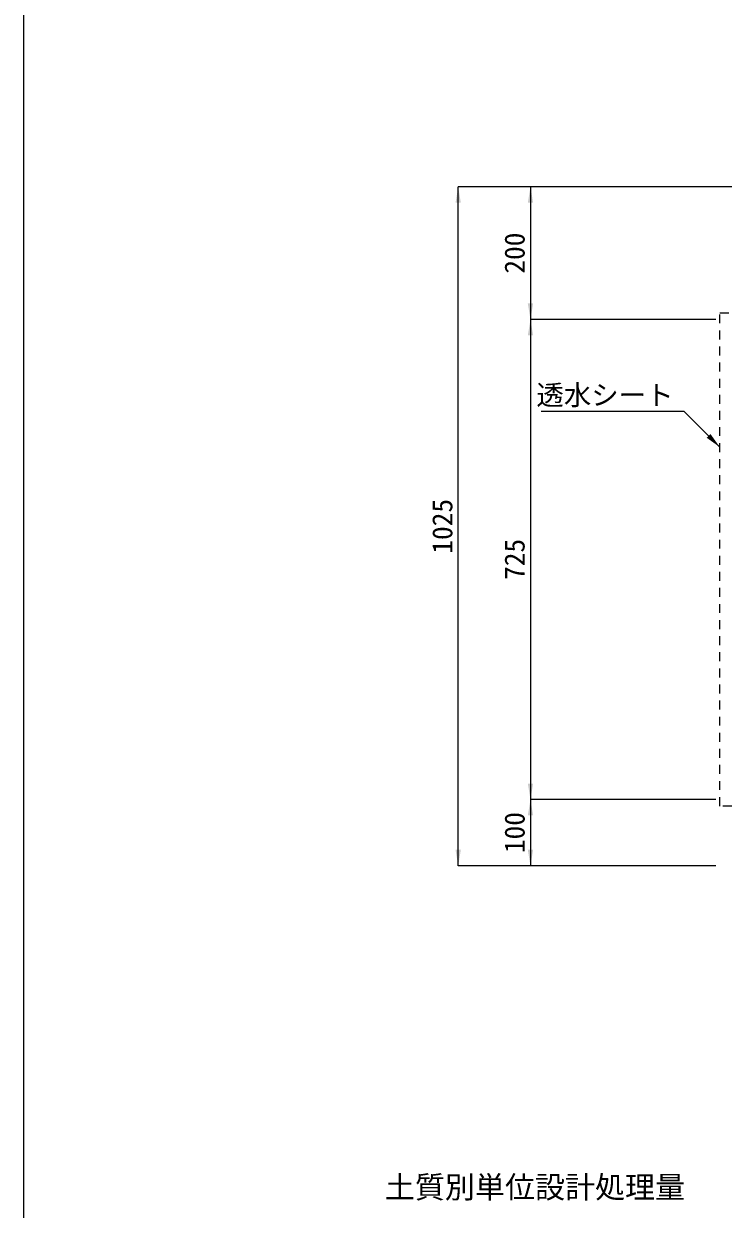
# Model space of a CAD drawing. Units: millimetres at full size. Extents: x 40781 to 122968, y -21714 to -2620.
# Drawn here: x 106523 to 107579, y -7496 to -5706 of the extents above; entities that cross this region are included whole.
import ezdxf
from ezdxf.enums import TextEntityAlignment as Align

# ---------------------------------------------------------------- set-up
doc = ezdxf.new("R2010")
doc.units = ezdxf.units.MM
doc.header["$LTSCALE"] = 18
doc.linetypes.add('USER2', pattern=[1.35, 0.75, -0.6])
for name, color, linetype, lineweight in [('0_2', 7, 'Continuous', 9), ('ハッチング', 7, 'Continuous', 5), ('寸法線', 7, 'Continuous', 9), ('枠', 5, 'Continuous', 25)]:
    doc.layers.add(name, color=color, linetype=linetype, lineweight=lineweight)
doc.styles.add('ＭＳ ゴシック', font='')
doc.styles.get('ＭＳ ゴシック').set_extended_font_data('MS Gothic')

# ---------------------------------------------------------------- blocks, each defined once
blk = doc.blocks.new('filled_arrow')
at = {"color": 0, "linetype": 'Continuous', "lineweight": -2}
blk.add_solid([(7.5, 1.25), (0, 0), (7.5, -1.25)], dxfattribs=at)

msp = doc.modelspace()

# ---------------------------------------------------------------- linework, layer by layer
at = {"layer": 'ハッチング', "linetype": 'USER2', "lineweight": 9}
msp.add_lwpolyline([(108354.17, -6142), (108564.17, -6142), (108564.17, -6887), (107574.17, -6887), (107574.17, -6142), (107784.17, -6142)], dxfattribs=at)
at = {"layer": '寸法線'}
for p, q in [((107179.23, -6977), (107179.23, -5952)), ((107720.67, -5952), (107179.23, -5952)), ((107288.36, -5952), (107288.36, -6152)), ((107720.67, -5952), (107288.36, -5952)), ((107568.17, -6152), (107288.36, -6152)), ((107288.36, -6152), (107288.36, -6877)), ((107568.17, -6152), (107288.36, -6152)), ((107568.17, -6877), (107288.36, -6877)), ((107288.36, -6877), (107288.36, -6977)), ((107568.17, -6877), (107288.36, -6877)), ((107568.17, -6977), (107179.23, -6977)), ((107568.17, -6977), (107288.36, -6977))]:
    msp.add_line(p, q, dxfattribs=at)
msp.add_lwpolyline([(107574.17, -6344.89), (107520.41, -6291.13), (107304.29, -6291.13)], dxfattribs=at)
at = {"layer": '枠'}
msp.add_line((106523.26, -9323.95), (106523.26, -4843.95), dxfattribs=at)

# ---------------------------------------------------------------- block references
at = {"layer": '寸法線', "xscale": 3.2, "yscale": 3.2}
for p, rotation in [((107179.23, -5952), 270), ((107288.36, -5952), 270), ((107288.36, -6152), 90), ((107288.36, -6152), 270), ((107574.17, -6344.89), 135), ((107288.36, -6877), 90), ((107288.36, -6877), 270), ((107179.23, -6977), 90), ((107288.36, -6977), 90)]:
    msp.add_blockref('filled_arrow', p, dxfattribs=dict(at, rotation=rotation))

# ---------------------------------------------------------------- texts
at = {"layer": '0_2', "style": 'ＭＳ ゴシック'}
msp.add_text('土質別単位設計処理量 ', height=33.23, dxfattribs=at).set_placement((107068.56, -7462.41), align=Align.MIDDLE_LEFT)
at = {"layer": '寸法線', "style": 'ＭＳ ゴシック'}
for s, p in [('200', (107264.36, -6052)), ('1025', (107155.23, -6464.5)), ('725', (107264.36, -6514.5)), ('100', (107264.36, -6927))]:
    msp.add_text(s, height=30.38, rotation=90, dxfattribs=at).set_placement(p, align=Align.MIDDLE_CENTER)
msp.add_text('透水シート', height=30.38, dxfattribs=at).set_placement((107504.41, -6251.11), align=Align.TOP_RIGHT)

doc.saveas('drawing.dxf')
